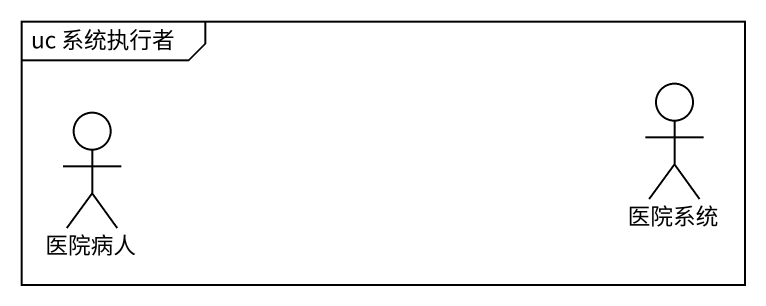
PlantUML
@startuml
mainframe uc 系统执行者
actor 医院病人
actor 医院系统
@enduml
